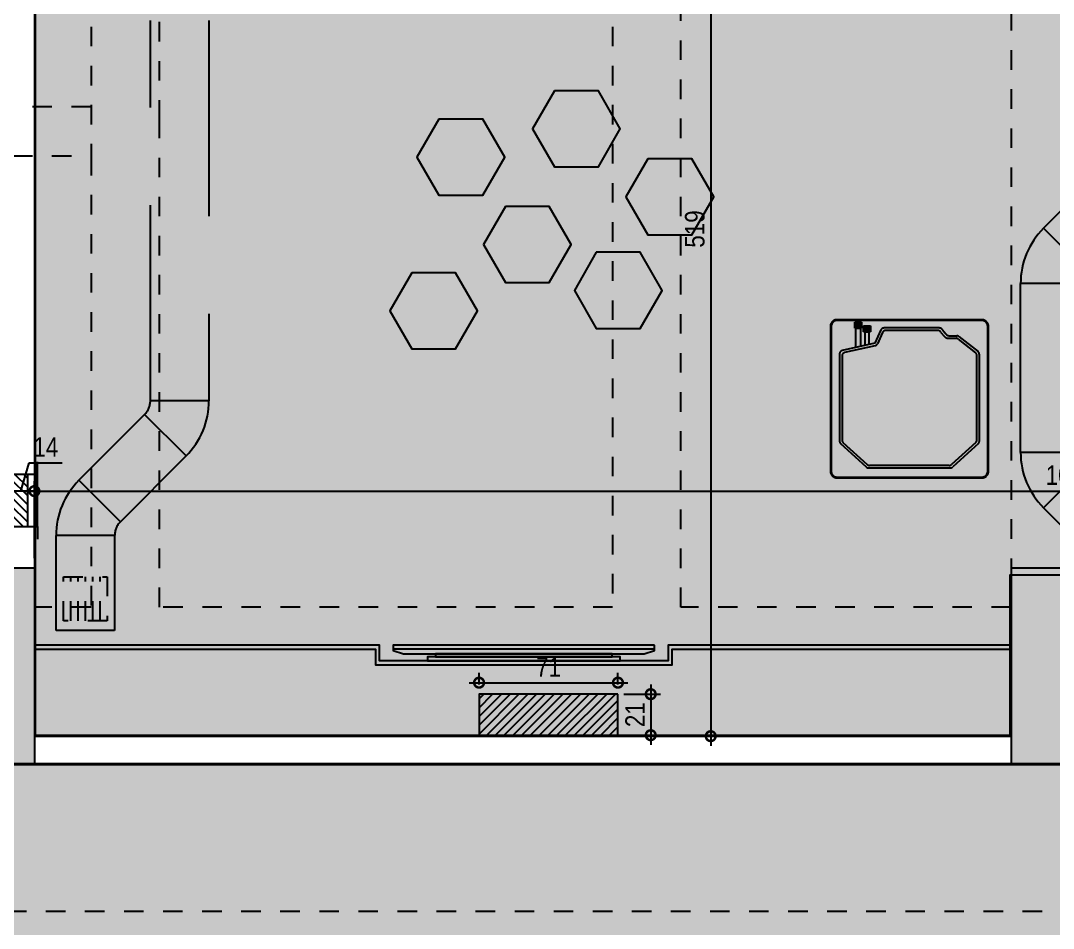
# Model space of a CAD drawing. Header units: metres. Extents: x -23 to 570, y -54 to 184.
# Drawn here: x 14.88 to 20.17, y 3.12 to 7.76 of the extents above; entities that cross this region are included whole.
import ezdxf

# ---------------------------------------------------------------- set-up
doc = ezdxf.new("R2010")
doc.units = ezdxf.units.M
doc.header["$PDMODE"] = 35
for name, pattern in [('DASHEDX2', [1.5, 1, -0.5]), ('ESTILO_TQS_0004', [1.12, 0.5, -0.2, 0.01, -0.2, 0.01, -0.2]), ('HIDDEN2', [0.1875, 0.125, -0.0625])]:
    doc.linetypes.add(name, pattern=pattern)
for name, color, linetype in [('1', 232, 'DASHEDX2'), ('205', 232, 'ESTILO_TQS_0004'), ('4', 2, 'Continuous'), ('ARQ-DIM', 2, 'Continuous'), ('ARQ-PRJ', 7, 'DASHEDX2'), ('JL-LAY', 7, 'Continuous'), ('PUC$0$06-GGBSTELAP-TIPO-BLA$0$GG-TE0001', 1, 'Continuous'), ('PUC$0$06-GGBSTELAP-TIPO-BLA$0$GG-TE0003', 7, 'Continuous'), ('PUC$0$ARQ-ALV ACAB', 4, 'Continuous'), ('PUC$0$ARQ-ALV OSSO', 5, 'Continuous'), ('PUC$0$ARQ-ENCH', 1, 'Continuous')]:
    doc.layers.add(name, color=color, linetype=linetype)
doc.layers.add('PUC$0$ARQ-FORRO', color=9, linetype='Continuous', lineweight=5)
doc.styles.add('Adesa', font='ARIALN.TTF')
doc.dimstyles.new('ADESA 1-0050', dxfattribs={"dimtxt": 0.1, "dimasz": 0.1, "dimexe": 0.05, "dimexo": 0.05, "dimgap": 0.03, "dimtad": 1, "dimdec": 1, "dimlfac": 100, "dimzin": 12, "dimtxsty": 'Adesa', "dimblk": 'DOTSMALL', "dimcen": 1, "dimdle": 0.05, "dimclrd": 1, "dimclre": 1, "dimclrt": 256, "dimazin": 3, "dimtm": 1e-09, "dimtfac": 1, "dimtdec": 1, "dimtmove": 1, "dimatfit": 0, "dimldrblk": 'DOTSMALL', "dimfxl": 0.8, "dimtvp": 2, "dimtolj": 1, "dimtzin": 0, "dimarcsym": 0})

# ---------------------------------------------------------------- blocks, each defined once
blk = doc.blocks.new('_DotSmall')
at = {"color": 0, "linetype": 'ByBlock', "const_width": 0.5}
blk.add_lwpolyline([(-0.0625, 0, 1), (0.0625, 0, 1)], format="xyb", close=True, dxfattribs=at)
blk = doc.blocks.new('*D142')
at = {"layer": 'ARQ-DIM', "color": 1, "lineweight": -2, "transparency": 16777216}
for p, q in [((14.8802, 5.3539), (14.9237, 5.4991)), ((14.9237, 5.4991), (15.0932, 5.4991)), ((14.81, 5.2575), (14.81, 5.4039)), ((14.9503, 5.0112), (14.9503, 5.4039)), ((14.81, 5.3539), (14.71, 5.3539)), ((14.9503, 5.3539), (14.81, 5.3539)), ((14.9503, 5.3539), (14.81, 5.3539)), ((14.9503, 5.3539), (15.0503, 5.3539))]:
    blk.add_line(p, q, dxfattribs=at)
at = {"layer": 'Defpoints', "color": 0, "transparency": 16777216}
for p in [(14.81, 5.3539), (14.81, 5.2075), (14.9503, 4.9612, 0)]:
    blk.add_point(p, dxfattribs=at)
at = {"layer": 'ARQ-DIM', "color": 1, "lineweight": -2, "transparency": 16777216, "xscale": 0.1, "yscale": 0.1, "zscale": 0.1}
blk.add_blockref('_DotSmall', (14.81, 5.3539), dxfattribs=at)
at = {"layer": 'ARQ-DIM', "color": 1, "lineweight": -2, "transparency": 16777216, "xscale": 0.1, "yscale": 0.1, "zscale": 0.1, "rotation": 180}
blk.add_blockref('_DotSmall', (14.9503, 5.3539), dxfattribs=at)
at = {"layer": 'ARQ-DIM', "transparency": 16777216, "insert": (15.0085, 5.5793), "char_height": 0.1, "attachment_point": 5, "style": 'Adesa'}
blk.add_mtext('\\A1;14', dxfattribs=at)
blk = doc.blocks.new('*D143')
at = {"layer": 'ARQ-DIM', "color": 1, "lineweight": -2, "transparency": 16777216}
for p, q in [((14.9503, 5.0112), (14.9503, 5.4039)), ((25.56, 5.0126), (25.56, 5.4039)), ((14.9003, 5.3539), (25.61, 5.3539))]:
    blk.add_line(p, q, dxfattribs=at)
at = {"layer": 'Defpoints', "color": 0, "transparency": 16777216}
for p in [(25.56, 5.3539), (14.9503, 4.9612, 0), (25.56, 4.9626)]:
    blk.add_point(p, dxfattribs=at)
at = {"layer": 'ARQ-DIM', "color": 1, "lineweight": -2, "transparency": 16777216, "xscale": 0.1, "yscale": 0.1, "zscale": 0.1, "rotation": 180}
blk.add_blockref('_DotSmall', (14.9503, 5.3539), dxfattribs=at)
at = {"layer": 'ARQ-DIM', "color": 1, "lineweight": -2, "transparency": 16777216, "xscale": 0.1, "yscale": 0.1, "zscale": 0.1}
blk.add_blockref('_DotSmall', (25.56, 5.3539), dxfattribs=at)
at = {"layer": 'ARQ-DIM', "transparency": 16777216, "insert": (20.2551, 5.435), "char_height": 0.1, "attachment_point": 5, "style": 'Adesa'}
blk.add_mtext('\\A1;1061', dxfattribs=at)
blk = doc.blocks.new('*D148')
at = {"layer": 'ARQ-DIM', "color": 1, "lineweight": -2, "transparency": 16777216}
for p, q in [((18.4125, 9.3399), (18.4125, 4.0499)), ((18.79, 9.2899), (18.3625, 9.2899)), ((18.7918, 4.0999), (18.3625, 4.0999))]:
    blk.add_line(p, q, dxfattribs=at)
at = {"layer": 'Defpoints', "color": 0, "transparency": 16777216}
for p in [(18.84, 9.2899, 0), (18.4125, 4.0999), (18.8418, 4.0999, 0)]:
    blk.add_point(p, dxfattribs=at)
at = {"layer": 'ARQ-DIM', "color": 1, "lineweight": -2, "transparency": 16777216, "xscale": 0.1, "yscale": 0.1, "zscale": 0.1}
for p, rotation in [((18.4125, 9.2899), 90), ((18.4125, 4.0999), 270)]:
    blk.add_blockref('_DotSmall', p, dxfattribs=dict(at, rotation=rotation))
at = {"layer": 'ARQ-DIM', "transparency": 16777216, "insert": (18.3314, 6.6949), "char_height": 0.1, "attachment_point": 5, "rotation": 90, "style": 'Adesa'}
blk.add_mtext('\\A1;519', dxfattribs=at)
blk = doc.blocks.new('A$C62b66212')
at = {"layer": 'JL-LAY', "elevation": 0}
for points in [[(-7.6827, 3.337), (-7.7952, 3.1422), (-7.6827, 2.9473), (-7.4577, 2.9473), (-7.3452, 3.1422), (-7.4577, 3.337)], [(-8.2746, 3.1923), (-8.3871, 2.9974), (-8.2746, 2.8026), (-8.0496, 2.8026), (-7.9371, 2.9974), (-8.0496, 3.1923)], [(-7.2042, 2.9892), (-7.3167, 2.7943), (-7.2042, 2.5995), (-6.9792, 2.5995), (-6.8667, 2.7943), (-6.9792, 2.9892)], [(-7.9338, 2.7457), (-8.0463, 2.5508), (-7.9338, 2.356), (-7.7088, 2.356), (-7.5963, 2.5508), (-7.7088, 2.7457)], [(-7.4681, 2.5111), (-7.5806, 2.3162), (-7.4681, 2.1214), (-7.2431, 2.1214), (-7.1306, 2.3162), (-7.2431, 2.5111)], [(-8.4132, 2.4061), (-8.5257, 2.2112), (-8.4132, 2.0164), (-8.1882, 2.0164), (-8.0757, 2.2112), (-8.1882, 2.4061)]]:
    blk.add_lwpolyline(points, close=True, dxfattribs=at)
at = {"layer": 'JL-LAY'}
for points in [[(-10.34, 0.48), (-10.34, 0.48), (-10.34, 0.48), (-8.5979, 0.48), (-8.5979, 0.4), (-7.0801, 0.4), (-7.0801, 0.48), (-5.35, 0.48), (-5.35, 0.48), (-5.35, 0.48), (-5.35, 0.5), (-7.1001, 0.5), (-7.1001, 0.42), (-8.5779, 0.42), (-8.5779, 0.5), (-10.34, 0.5)], [(-7.1701, 0.5), (-8.5079, 0.5), (-8.5079, 0.4815), (-7.1701, 0.4815)], [(-8.3324, 0.42), (-7.3456, 0.42), (-7.3456, 0.4404), (-8.3324, 0.4404)], [(-8.2916, 0.4559), (-8.2916, 0.4404), (-7.3864, 0.4404), (-7.3864, 0.4559)]]:
    blk.add_lwpolyline(points, close=True, dxfattribs=at)
blk.add_lwpolyline([(-8.5079, 0.4815), (-8.5079, 0.4734), (-8.4548, 0.4559), (-7.2232, 0.4559), (-7.1701, 0.4734), (-7.1701, 0.4815)], dxfattribs=at)
blk = doc.blocks.new('*D1298')
at = {"layer": 'ARQ-DIM', "color": 1, "lineweight": -2, "transparency": 16777216}
for p, q in [((17.2266, 4.3649), (17.2266, 4.4237)), ((17.9376, 4.3649), (17.9376, 4.4237)), ((17.1766, 4.3737), (17.9876, 4.3737))]:
    blk.add_line(p, q, dxfattribs=at)
at = {"layer": 'Defpoints', "color": 0, "transparency": 16777216}
for p in [(17.9376, 4.3737), (17.2266, 4.3149, 0), (17.9376, 4.3149, 0)]:
    blk.add_point(p, dxfattribs=at)
at = {"layer": 'ARQ-DIM', "color": 1, "lineweight": -2, "transparency": 16777216, "xscale": 0.1, "yscale": 0.1, "zscale": 0.1, "rotation": 180}
blk.add_blockref('_DotSmall', (17.2266, 4.3737), dxfattribs=at)
at = {"layer": 'ARQ-DIM', "color": 1, "lineweight": -2, "transparency": 16777216, "xscale": 0.1, "yscale": 0.1, "zscale": 0.1}
blk.add_blockref('_DotSmall', (17.9376, 4.3737), dxfattribs=at)
at = {"layer": 'ARQ-DIM', "transparency": 16777216, "insert": (17.5821, 4.4539), "char_height": 0.1, "attachment_point": 5, "style": 'Adesa'}
blk.add_mtext('\\A1;71', dxfattribs=at)
blk = doc.blocks.new('*D1299')
at = {"layer": 'ARQ-DIM', "color": 1, "lineweight": -2, "transparency": 16777216}
for p, q in [((18.1054, 4.3649), (18.1054, 4.0549)), ((17.9676, 4.3149), (18.1554, 4.3149)), ((17.9676, 4.1049), (18.1554, 4.1049))]:
    blk.add_line(p, q, dxfattribs=at)
at = {"layer": 'Defpoints', "color": 0, "transparency": 16777216}
for p in [(17.9176, 4.3149, 0), (17.9176, 4.1049, 0), (18.1054, 4.1049)]:
    blk.add_point(p, dxfattribs=at)
at = {"layer": 'ARQ-DIM', "color": 1, "lineweight": -2, "transparency": 16777216, "xscale": 0.1, "yscale": 0.1, "zscale": 0.1}
for p, rotation in [((18.1054, 4.3149), 90), ((18.1054, 4.1049), 270)]:
    blk.add_blockref('_DotSmall', p, dxfattribs=dict(at, rotation=rotation))
at = {"layer": 'ARQ-DIM', "transparency": 16777216, "insert": (18.0252, 4.2099), "char_height": 0.1, "attachment_point": 5, "rotation": 90, "style": 'Adesa'}
blk.add_mtext('\\A1;21', dxfattribs=at)
blk = doc.blocks.new('PUC$0$forro area comum')
at = {"layer": 'PUC$0$ARQ-FORRO'}
h = blk.add_hatch(color=256, dxfattribs=at)
h.dxf.hatch_style = 1
h.paths.add_polyline_path([(14.955, 4.1049), (19.945, 4.1049), (19.945, 4.9249), (20.305, 4.9249), (20.305, 4.1049), (25.295, 4.1049), (25.295, 4.9249), (25.555, 4.9249), (25.5545, 8.4247), (19.9436, 8.4262), (19.9436, 9.2849), (14.955, 9.2849)])
h = blk.add_hatch(color=256, dxfattribs=at)
h.dxf.hatch_style = 1
h.paths.add_polyline_path([(11.6882, 2.455), (11.6882, 2.0562), (14.5982, 2.0547), (14.5982, 2.455), (22.4606, 2.455), (22.4606, 2.0562), (25.295, 2.056), (25.295, 2.4552), (26.4562, 2.4546), (26.4563, 3.9549), (5.17, 3.9599), (5.0963, 3.9584), (3.8246, 3.96), (3.825, 9.24), (2.3202, 9.2404), (2.3201, 3.955), (-1.06, 3.955), (-1.06, 4.3049), (-0.355, 4.305), (-0.355, 4.5591), (-0.2032, 4.5606), (-0.2032, 8.4256), (-4.865, 8.4256), (-4.865, 4.9649), (-4.6551, 4.9649), (-4.655, 4.1049), (-3.945, 4.1049), (-3.945, 3.9549), (-11.1863, 3.9549), (-11.1863, 2.455), (-10.025, 2.455), (-10.025, 2.0558), (-7.1264, 2.0558), (-7.1264, 2.455)])
at = {"layer": 'PUC$0$ARQ-FORRO', "elevation": 0}
blk.add_lwpolyline([(14.955, 4.1049), (19.945, 4.1049), (19.945, 4.9249), (20.305, 4.9249), (20.305, 4.1049), (25.295, 4.1049), (25.295, 4.9249), (25.555, 4.9249), (25.5545, 8.4247), (19.9436, 8.4262), (19.9436, 9.2849), (14.955, 9.2849)], close=True, dxfattribs=at)
blk.add_lwpolyline([(-7.1264, 2.455), (11.6882, 2.455), (11.6882, 2.0562), (14.5982, 2.0547), (14.5982, 2.455), (22.4606, 2.455), (22.4606, 2.0562), (25.295, 2.056), (25.295, 2.4552), (26.4562, 2.4546), (26.4563, 3.9549), (5.17, 3.9599), (5.0963, 3.9584), (3.8246, 3.96)], dxfattribs=at)
blk = doc.blocks.new('PUC$0$06-GGBSTELAP-TIPO-BLA$0$GG-CP-10-50')
at = {"layer": 'PUC$0$06-GGBSTELAP-TIPO-BLA$0$GG-TE0001'}
h = blk.add_hatch(dxfattribs=at)
h.set_pattern_fill('ANSI31', color=256, scale=0.01, angle=90, style=0)
h.set_pattern_definition([(135, (-15411.20236, 5775.561818), (-0.0224506403, -0.0224506403), [])])
h.paths.add_polyline_path([(0.133, -0.0862), (0.133, 0), (-0.133, 0), (-0.133, -0.0862)])
at = {"layer": 'PUC$0$06-GGBSTELAP-TIPO-BLA$0$GG-TE0003'}
for p, q in [((-0.133, 0.0502), (-0.1977, 0.0502)), ((-0.133, 0), (0.133, 0)), ((0.133, 0.0502), (0.1977, 0.0502))]:
    blk.add_line(p, q, dxfattribs=at)
blk.add_lwpolyline([(-0.133, -0.0862), (-0.133, 0.0502), (0.133, 0.0502), (0.133, -0.0862)], close=True, dxfattribs=at)
blk = doc.blocks.new('PUC$0$06-GGBSTELAP-TIPO-BLA$0$PONTOS AP3')
at = {"layer": 'PUC$0$06-GGBSTELAP-TIPO-BLA$0$GG-TE0003', "rotation": 180}
blk.add_blockref('PUC$0$06-GGBSTELAP-TIPO-BLA$0$GG-CP-10-50', (25.3624, 3.113, 0), dxfattribs=at)
blk = doc.blocks.new('PUC')
at = {"layer": 'PUC$0$ARQ-ENCH'}
h = blk.add_hatch(dxfattribs=at)
h.set_pattern_fill('ANSI31', color=256, scale=0.01)
h.set_pattern_definition([(45, (0, 0.040054), (-0.02245064, 0.02245064), [])])
h.paths.add_polyline_path([(17.9376, 4.3149), (17.2266, 4.3149), (17.2266, 4.1049), (17.9376, 4.1049)])
at = {"layer": 'PUC$0$ARQ-ALV ACAB', "elevation": 0}
for points in [[(5.55, 4.1049), (9.245, 4.1049), (9.245, 4.9249), (9.605, 4.9249), (9.605, 4.1049), (14.595, 4.1049), (14.595, 4.9249), (14.805, 4.9249), (14.805, 8.4249), (13.9297, 8.4249), (13.9297, 8.5949), (14.575, 8.5949), (14.575, 9.4549), (16.0898, 9.4549), (16.0898, 9.2849), (14.955, 9.2849), (14.955, 4.1049)], [(14.955, 4.1049), (19.945, 4.1049), (19.945, 4.9249), (20.305, 4.9249), (20.305, 4.1049), (25.295, 4.1049), (25.295, 4.9249), (25.555, 4.9249), (25.5545, 8.4247), (23.7505, 8.4255), (23.7505, 8.5947), (25.2774, 8.5947)]]:
    blk.add_lwpolyline(points, dxfattribs=at)
at = {"layer": 'PUC$0$ARQ-ALV ACAB'}
blk.add_lwpolyline([(5.2767, 3.955), (25.731, 3.9549)], dxfattribs=at)
at = {"layer": 'PUC$0$ARQ-ALV OSSO', "elevation": 0}
blk.add_lwpolyline([(14.95, 8.4299), (14.95, 4.9199)], dxfattribs=at)
at = {"layer": 'PUC$0$ARQ-ALV OSSO'}
for points in [[(14.95, 4.0999), (19.95, 4.0999)], [(5.3924, 3.9599), (25.3809, 3.9599)]]:
    blk.add_lwpolyline(points, dxfattribs=at)
at = {"layer": 'PUC$0$ARQ-ENCH', "elevation": 0}
blk.add_lwpolyline([(17.9376, 4.3149), (17.2266, 4.3149), (17.2266, 4.1049), (17.9376, 4.1049)], close=True, dxfattribs=at)
at = {"xscale": -1, "rotation": 90}
blk.add_blockref('PUC$0$06-GGBSTELAP-TIPO-BLA$0$PONTOS AP3', (18.029, 30.6687, 0), dxfattribs=at)
at = {"layer": 'PUC$0$ARQ-FORRO'}
blk.add_blockref('PUC$0$forro area comum', (0, 0), dxfattribs=at)
blk = doc.blocks.new('K1')
at = {"layer": 'ARQ-PRJ'}
for p, q in [((8267.2036, 3253.8529), (8266.4636, 3253.8529)), ((8267.2036, 3253.8486), (8266.4636, 3253.8486)), ((8266.4287, 3253.818), (8266.4287, 3253.078)), ((8266.4329, 3253.818), (8266.4329, 3253.078)), ((8266.6056, 3253.8013), (8266.4851, 3253.6694)), ((8267.0636, 3253.806), (8266.6174, 3253.806)), ((8267.0641, 3253.806), (8267.0641, 3253.806)), ((8267.2342, 3253.078), (8267.2342, 3253.818)), ((8267.2385, 3253.078), (8267.2385, 3253.818)), ((8266.6107, 3253.7885), (8266.4979, 3253.664)), ((8267.0534, 3253.7932), (8266.6225, 3253.7932)), ((8267.1049, 3253.6239), (8267.07, 3253.7799)), ((8267.1179, 3253.6247), (8267.0802, 3253.7927)), ((8267.0825, 3253.7818), (8267.0827, 3253.7819)), ((8267.0958, 3253.7232), (8267.1958, 3253.7232)), ((8267.1958, 3253.6982), (8267.1014, 3253.6982)), ((8267.1958, 3253.7232), (8267.1958, 3253.7282)), ((8267.1958, 3253.7282), (8267.2258, 3253.7282)), ((8267.1958, 3253.7232), (8267.1958, 3253.6982)), ((8267.1958, 3253.7222), (8267.2258, 3253.7222)), ((8267.1958, 3253.7162), (8267.2258, 3253.7162)), ((8267.1958, 3253.7102), (8267.2258, 3253.7102)), ((8267.2258, 3253.7052), (8267.1958, 3253.7052)), ((8267.2258, 3253.6992), (8267.1958, 3253.6992)), ((8267.1958, 3253.6932), (8267.1958, 3253.6982)), ((8267.2258, 3253.6932), (8267.1958, 3253.6932)), ((8267.2258, 3253.7282), (8267.2258, 3253.6932)), ((8266.4798, 3253.6571), (8266.4798, 3253.2388)), ((8266.4926, 3253.2443), (8266.4926, 3253.6517)), ((8267.1066, 3253.6751), (8267.1766, 3253.6751)), ((8267.1766, 3253.6551), (8267.1111, 3253.6551)), ((8267.1766, 3253.6776), (8267.1766, 3253.6826)), ((8267.1766, 3253.6826), (8267.2066, 3253.6826)), ((8267.1766, 3253.6776), (8267.1766, 3253.6526)), ((8267.1766, 3253.6766), (8267.2066, 3253.6766)), ((8267.1766, 3253.6751), (8267.1766, 3253.6551)), ((8267.1766, 3253.6706), (8267.2066, 3253.6706)), ((8267.1766, 3253.6646), (8267.2066, 3253.6646)), ((8267.2066, 3253.6596), (8267.1766, 3253.6596)), ((8267.2066, 3253.6536), (8267.1766, 3253.6536)), ((8267.1766, 3253.6476), (8267.1766, 3253.6526)), ((8267.2066, 3253.6476), (8267.1766, 3253.6476)), ((8267.2066, 3253.6826), (8267.2066, 3253.6476)), ((8267.173, 3253.5859), (8267.1146, 3253.6121)), ((8267.1858, 3253.5942), (8267.1179, 3253.6247)), ((8267.1831, 3253.302), (8267.1831, 3253.5704)), ((8267.1959, 3253.2941), (8267.1959, 3253.5787)), ((8267.1737, 3253.2867), (8267.153, 3253.2691)), ((8267.1865, 3253.2789), (8267.1658, 3253.2612)), ((8266.6056, 3253.0947), (8266.4851, 3253.2265)), ((8266.6107, 3253.1075), (8266.4979, 3253.232)), ((8267.1435, 3253.2516), (8267.1435, 3253.2072)), ((8267.1564, 3253.246), (8267.1564, 3253.2051)), ((8267.1395, 3253.1993), (8267.0689, 3253.1096)), ((8267.1523, 3253.1949), (8267.0752, 3253.0968)), ((8266.6174, 3253.0899), (8267.0618, 3253.0899)), ((8266.6225, 3253.1027), (8267.0555, 3253.1031)), ((8266.4636, 3253.0473), (8267.2036, 3253.0473)), ((8266.4636, 3253.0431), (8267.2036, 3253.0431))]:
    blk.add_line(p, q, dxfattribs=at)
for centre, radius, start, end in [((8266.4636, 3253.818), 0.0349, 90, 180), ((8266.4636, 3253.818), 0.0306, 90, 180), ((8267.2036, 3253.818), 0.0349, 0, 90), ((8267.2036, 3253.818), 0.0306, 0, 90), ((8266.6174, 3253.7889), 0.017, 90, 133.7757), ((8267.0636, 3253.7889), 0.017, 12.6305, 90), ((8266.6225, 3253.7762), 0.017, 90, 133.7757), ((8267.0534, 3253.7762), 0.017, 12.6305, 90), ((8266.4969, 3253.6571), 0.017, 133.7757, 180), ((8266.5097, 3253.6517), 0.017, 133.7757, 180), ((8267.1216, 3253.6277), 0.017, 192.6305, 245.852), ((8267.166, 3253.5704), 0.017, 0, 65.852), ((8267.1788, 3253.5787), 0.017, 0, 65.852), ((8267.1694, 3253.249), 0.0259, 129.2501, 174.3083), ((8267.166, 3253.302), 0.017, 296.6958, 0), ((8267.1788, 3253.2941), 0.017, 296.6958, 0), ((8266.4969, 3253.2388), 0.017, 180, 226.2243), ((8266.5097, 3253.2443), 0.017, 180, 226.2243), ((8267.1735, 3253.246), 0.017, 116.6958, 180), ((8267.1014, 3253.2233), 0.0451, 327.8343, 339.0541), ((8267.1333, 3253.2085), 0.0233, 324.4755, 351.6077), ((8266.6225, 3253.1198), 0.017, 226.2243, 270), ((8267.0555, 3253.1201), 0.017, 270, 321.8951), ((8266.4636, 3253.078), 0.0349, 180, 270), ((8266.4636, 3253.078), 0.0306, 180, 270), ((8266.6174, 3253.107), 0.017, 226.2243, 270), ((8267.0618, 3253.1074), 0.017, 270, 321.8951), ((8267.2036, 3253.078), 0.0349, 270, 0), ((8267.2036, 3253.078), 0.0306, 270, 0)]:
    blk.add_arc(centre, radius, start, end, dxfattribs=at)
blk = doc.blocks.new('A$Cf694310b')
at = {"layer": 'ARQ-PRJ'}
for p, q in [((-4.7561, -3.6135), (-4.7561, -1.669)), ((-4.4561, -1.669), (-4.4561, -3.6135)), ((-0.1839, -2.7312, 0), (0.1341, -2.4131, 0)), ((0.0282, -2.9433), (-0.1839, -2.7312, 0)), ((-0.3011, -3.8781, 0), (-0.3011, -3.0141, 0)), ((-0.0011, -3.0141), (-0.3011, -3.0141, 0)), ((-4.4561, -3.6135), (-4.7561, -3.6135)), ((-5.1217, -4.0206), (-4.7854, -3.6843)), ((-4.5732, -3.8964), (-4.7854, -3.6843)), ((-4.5732, -3.8964), (-4.9096, -4.2328)), ((-0.0011, -3.8781), (-0.3011, -3.8781, 0)), ((0.0282, -3.9488), (-0.1839, -4.161)), ((-4.9096, -4.2328), (-5.1217, -4.0206)), ((0.1341, -4.479), (-0.1839, -4.161)), ((-5.2389, -4.7893), (-5.2389, -4.3035)), ((-4.9389, -4.3035), (-5.2389, -4.3035)), ((-4.9389, -4.3035), (-4.9389, -4.7893)), ((-4.9389, -4.7893, 0), (-5.2389, -4.7893, 0))]:
    blk.add_line(p, q, dxfattribs=at)
at = {"layer": 'ARQ-PRJ', "linetype": 'HIDDEN2', "ltscale": 0.5}
for p, q in [((-5.1639, -4.7393, 0), (-5.1639, -4.5143, 0)), ((-5.1264, -4.7393, 0), (-5.1264, -4.5143, 0)), ((-5.0889, -4.7393, 0), (-5.0889, -4.5143, 0)), ((-5.0514, -4.7393, 0), (-5.0514, -4.5143, 0)), ((-5.0139, -4.7393, 0), (-5.0139, -4.5143, 0))]:
    blk.add_line(p, q, dxfattribs=at)
at = {"layer": 'ARQ-PRJ', "linetype": 'HIDDEN2', "ltscale": 0.5, "elevation": 0}
blk.add_lwpolyline([(-5.2014, -4.5143), (-4.9764, -4.5143), (-4.9764, -4.7393), (-5.2014, -4.7393)], close=True, dxfattribs=at)
at = {"layer": 'ARQ-PRJ'}
for centre, radius, start, end in [((0.0989, -3.0141), 0.4, 135, 180), ((-4.8561, -3.6135), 0.1, 315.0002, 0.0002), ((-4.8561, -3.6135), 0.4, 315.0002, 0.0002), ((0.0989, -3.8781), 0.4, 180, 225), ((-4.8389, -4.3035), 0.4, 135.0002, 180), ((-4.8389, -4.3035), 0.1, 135.0002, 180)]:
    blk.add_arc(centre, radius, start, end, dxfattribs=at)
at = {"layer": 'ARQ-PRJ', "rotation": 89.99999999999999}
blk.add_blockref('K1', (3252.5779, -8270.4374), dxfattribs=at)
blk = doc.blocks.new('est-lo-07-6sb-r00')
at = {"layer": '4'}
h = blk.add_hatch(color=8, dxfattribs=at)
h.dxf.hatch_style = 1
h.paths.add_polyline_path([(213.004314, 592.98646), (232.004314, 592.98646), (232.004314, 743.98646), (213.004314, 743.98646)], flags=17)
h.paths.add_polyline_path([(517.003016, 942.98646), (353.003016, 942.98646), (353.003016, 923.986062), (498.003016, 923.986062), (498.003016, 465.008359), (498.003039, 465.008359), (498.003039, 450.008359), (498.003039, 395.98646), (517.003016, 395.98646)])
h.paths.add_polyline_path([(3672.003309, 253.001099), (3672.003309, 388.001099), (3637.003309, 388.001099), (3637.003309, 253.001099)])
h.paths.add_polyline_path([(3637.003309, 942.98646), (3637.003194, 872.98646), (3653.003309, 872.98646), (3653.003309, 599.001099), (3637.003309, 599.001099), (3637.003309, 539.001099), (3672.003309, 539.001099), (3672.003309, 942.98646)])
h.paths.add_polyline_path([(3672.003424, 102.001099), (3637.003309, 102.001099), (3637.003309, 42.001099), (3653.003307, 42.001099), (3653.003307, -229.998901), (3637.003309, -229.998901), (3637.003309, -299.998901), (3672.003424, -299.998901)])
h.paths.add_polyline_path([(3075.003309, -299.999844), (3110.003309, -299.999844), (3110.003309, -199.999844), (3075.003309, -199.999844)])
h.paths.add_polyline_path([(3075.003309, 270.500177), (3110.003309, 270.500177), (3110.003309, 370.500177), (3075.003309, 370.500177)])
h.paths.add_polyline_path([(520.003309, 942.98646), (520.003309, 395.98646), (555.003309, 395.98646), (555.003309, 451.98646), (539.003309, 451.98646), (539.003309, 872.98646), (555.003309, 872.98646), (555.003309, 942.98646)])
h.paths.add_polyline_path([(-2102.995138, 253.000177), (-2102.995138, 388.000177), (-2137.995138, 388.000177), (-2137.995138, 253.000177)])
h.paths.add_polyline_path([(-2137.995138, 101.999935), (-2137.995138, -299.999844), (-2102.995138, -299.999844), (-2102.995138, -229.999844), (-2118.995138, -229.999844), (-2118.995138, 41.999935), (-2102.995138, 41.999935), (-2102.995138, 101.999935)])
h.paths.add_polyline_path([(-2137.995141, 942.98646), (-2137.995141, 538.988972), (-2102.995141, 538.988972), (-2102.995141, 598.988972), (-2118.995141, 598.988972), (-2118.995141, 872.98646), (-2102.995141, 872.98646), (-2102.995141, 942.98646)])
h.paths.add_polyline_path([(520.003309, 245.003526), (520.003309, -299.999844), (555.003309, -299.999844), (555.003309, -229.999844), (539.003309, -229.999844), (539.003309, 185.003526), (555.003309, 185.003526), (555.003309, 245.003526)])
h.paths.add_polyline_path([(-34.995574, 942.98646), (-34.995574, 872.98646), (-18.995574, 872.98646), (-18.995574, 455.98646), (-34.995574, 455.98646), (-34.995574, 395.98646), (232.004426, 395.98646), (232.004426, 481.98646), (213.004426, 481.98646), (213.004426, 414.98646), (0.004426, 414.98646), (0.004426, 923.98646), (213.004426, 923.98646), (213.004426, 854.98646), (232.004426, 854.98646), (232.004426, 923.98646), (252.004426, 923.98646), (252.004426, 942.98646)])
h.paths.add_polyline_path([(3075.003309, 842.98646), (3110.003309, 842.98646), (3110.003309, 942.98646), (3075.003309, 942.98646)])
h.paths.add_polyline_path([(2530.003309, -299.999844), (2570.003309, -299.999844), (2570.003309, -199.999844), (2530.003309, -199.999844)])
h.paths.add_polyline_path([(2530.003309, 145.003526), (2570.003309, 145.003526), (2570.003309, 245.003526), (2530.003309, 245.003526)])
h.paths.add_polyline_path([(2530.003309, 395.98646), (2570.003309, 395.98646), (2570.003309, 495.98646), (2530.003309, 495.98646)])
h.paths.add_polyline_path([(2530.003309, 842.98646), (2570.003309, 842.98646), (2570.003309, 942.98646), (2530.003309, 942.98646)])
h.paths.add_polyline_path([(1995.003309, -299.999844), (2030.003309, -299.999844), (2030.003309, -199.999844), (1995.003309, -199.999844)])
h.paths.add_polyline_path([(1995.003309, 145.003526), (2030.003309, 145.003526), (2030.003309, 245.003526), (1995.003309, 245.003526)])
h.paths.add_polyline_path([(1995.003309, 395.98646), (2030.003309, 395.98646), (2030.003309, 495.98646), (1995.003309, 495.98646)])
h.paths.add_polyline_path([(1995.003309, 842.98646), (2030.003309, 842.98646), (2030.003309, 942.98646), (1995.003309, 942.98646)])
h.paths.add_polyline_path([(1460.003309, -299.999844), (1495.003309, -299.999844), (1495.003309, -199.999844), (1460.003309, -199.999844)])
h.paths.add_polyline_path([(1460.003309, 145.003526), (1495.003309, 145.003526), (1495.003309, 245.003526), (1460.003309, 245.003526)])
h.paths.add_polyline_path([(1460.176641, 395.98646), (1495.176641, 395.98646), (1495.176641, 495.98646), (1460.176641, 495.98646)])
h.paths.add_polyline_path([(1460.003309, 842.98646), (1495.003309, 842.98646), (1495.003309, 942.98646), (1460.003309, 942.98646)])
h.paths.add_polyline_path([(925.003309, -299.999844), (960.003309, -299.999844), (960.003309, -199.999844), (925.003309, -199.999844)])
h.paths.add_polyline_path([(925.003309, 145.003526), (960.003309, 145.003526), (960.003309, 245.003526), (925.003309, 245.003526)])
h.paths.add_polyline_path([(925.003309, 395.98646), (960.003309, 395.98646), (960.003309, 495.98646), (925.003309, 495.98646)])
h.paths.add_polyline_path([(925.003309, 842.98646), (960.003309, 842.98646), (960.003309, 942.98646), (925.003309, 942.98646)])
h.paths.add_polyline_path([(-1582.999721, -299.999844), (-1547.999721, -299.999844), (-1547.999721, -199.999844), (-1582.999721, -199.999844)])
h.paths.add_polyline_path([(-500.999721, -299.999844), (-465.999721, -299.999844), (-465.999721, -199.999844), (-500.999721, -199.999844)])
h.paths.add_polyline_path([(-1042.999721, -299.999844), (-1002.999721, -299.999844), (-1002.999721, -199.999844), (-1042.999721, -199.999844)])
h.paths.add_polyline_path([(-500.999721, 145.003526), (-465.999721, 145.003526), (-465.999721, 245.003526), (-500.999721, 245.003526)])
h.paths.add_polyline_path([(-1042.999721, 145.003526), (-1002.999721, 145.003526), (-1002.999721, 245.003526), (-1042.999721, 245.003526)])
h.paths.add_polyline_path([(-500.999721, 395.98646), (-465.999721, 395.98646), (-465.999721, 495.98646), (-500.999721, 495.98646)])
h.paths.add_polyline_path([(-1042.999721, 395.98646), (-1002.999721, 395.98646), (-1002.999721, 495.98646), (-1042.999721, 495.98646)])
h.paths.add_polyline_path([(-1582.999721, 270.500177), (-1547.999721, 270.500177), (-1547.999721, 370.500177), (-1582.999721, 370.500177)])
h.paths.add_polyline_path([(-500.999721, 842.98646), (-465.999721, 842.98646), (-465.999721, 942.98646), (-500.999721, 942.98646)])
h.paths.add_polyline_path([(-1042.999721, 842.98646), (-1002.999721, 842.98646), (-1002.999721, 942.98646), (-1042.999721, 942.98646)])
h.paths.add_polyline_path([(-1582.999721, 842.98646), (-1547.999721, 842.98646), (-1547.999721, 942.98646), (-1582.999721, 942.98646)])
h.paths.add_polyline_path([(-35, 245.003526), (-35, 185.003526), (-19, 185.003526), (-19, -230), (-35, -230), (-35, -300), (517, -300), (517, 245), (498, 245), (498, -281), (0, -281), (0, -19), (255, -19), (255, 245.003526), (178.5, 245.003526), (178.5, 226.003526), (236, 226.003526), (236, 0), (0, 0), (0, 226.003526), (57.5, 226.003526), (57.5, 245.003526)])
at = {"layer": '1'}
for p, q in [((1791.014771, 872.98646), (1791.014771, 475.98646)), ((1826.014771, 475.98646), (1826.014771, 872.98646)), ((1559.010497, 475.98646), (1559.010497, 725.420299)), ((1524.010497, 706.919687), (1524.010497, 475.98646)), ((1524.010497, 475.98646), (1495.176641, 475.98646)), ((1791.014771, 475.98646), (1559.010497, 475.98646)), ((1995.003309, 475.98646), (1826.014771, 475.98646))]:
    blk.add_line(p, q, dxfattribs=at)
for points in [[(1524.010497, 872.98646), (1524.010497, 706.919687)], [(1559.010497, 725.420299), (1559.010497, 872.98646)], [(1995.003309, 840.98646), (1995.003309, 491.98646)], [(1524.010497, 731.919687), (1384.009683, 731.919687)], [(1384.009683, 706.919687), (1524.010497, 706.919687)], [(1495.176641, 395.98646), (1541.791864, 395.98646)], [(1541.791864, 395.98646), (1807.792437, 395.98646)], [(1807.792437, 395.98646), (1995.176641, 395.98646)]]:
    blk.add_lwpolyline(points, dxfattribs=at)
at = {"layer": '205'}
blk.add_line((-2259.087141, 320.423392), (3872.599049, 320.423392), dxfattribs=at)
at = {"layer": '4', "linetype": 'Continuous'}
for points in [[(1460.176641, 395.98646), (1495.176641, 395.98646), (1495.176641, 495.98646), (1460.176641, 495.98646), (1460.176641, 395.98646)], [(1995.003309, 395.98646), (2030.003309, 395.98646), (2030.003309, 495.98646), (1995.003309, 495.98646), (1995.003309, 395.98646)]]:
    blk.add_lwpolyline(points, dxfattribs=at)

msp = doc.modelspace()

# ---------------------------------------------------------------- block references
msp.add_blockref('PUC', (0, 0))
at = {"linetype": 'Continuous', "xscale": 0.01, "yscale": 0.01, "zscale": 0.01}
msp.add_blockref('est-lo-07-6sb-r00', (0, 0), dxfattribs=at)
at = {"layer": 'ARQ-DIM'}
for name, p in [('A$Cf694310b', (20.3, 9.4299)), ('A$C62b66212', (25.295, 4.0649, 0))]:
    msp.add_blockref(name, p, dxfattribs=at)

# ---------------------------------------------------------------- dimensions: what is measured, and where the dimension line sits
for base, p1, p2, angle, picture, middle in [((18.4125, 4.0999, 0), (18.84, 9.2899), (18.8418, 4.0999), 270, '*D148', (18.3314, 6.6949, 0)), ((14.81, 5.3539), (14.9503, 4.9612, 0), (14.81, 5.2075), 180, '*D142', (14.9537, 5.5793)), ((18.1054, 4.1049), (17.9176, 4.3149, 0), (17.9176, 4.1049, 0), 90, '*D1299', (18.0252, 4.2099))]:
    dim = msp.add_linear_dim(base=base, p1=p1, p2=p2, angle=angle, dimstyle='ADESA 1-0050', dxfattribs=at)
    dim.commit()
    dim.dimension.update_dxf_attribs({"geometry": picture, "text_midpoint": middle})
dim = msp.add_linear_dim(base=(25.56, 5.3539), p1=(14.9503, 4.9612, 0), p2=(25.56, 4.9626), angle=180, dimstyle='ADESA 1-0050', override={"dimdec": 0}, dxfattribs=at)
dim.commit()
dim.dimension.update_dxf_attribs({"geometry": '*D143', "text_midpoint": (20.2551, 5.435)})
dim = msp.add_linear_dim(base=(17.9376, 4.3737), p1=(17.2266, 4.3149, 0), p2=(17.9376, 4.3149, 0), dimstyle='ADESA 1-0050', override={"dimdec": 0}, dxfattribs=at)
dim.commit()
dim.dimension.update_dxf_attribs({"geometry": '*D1298', "text_midpoint": (17.5821, 4.4539)})

doc.saveas('drawing.dxf')
